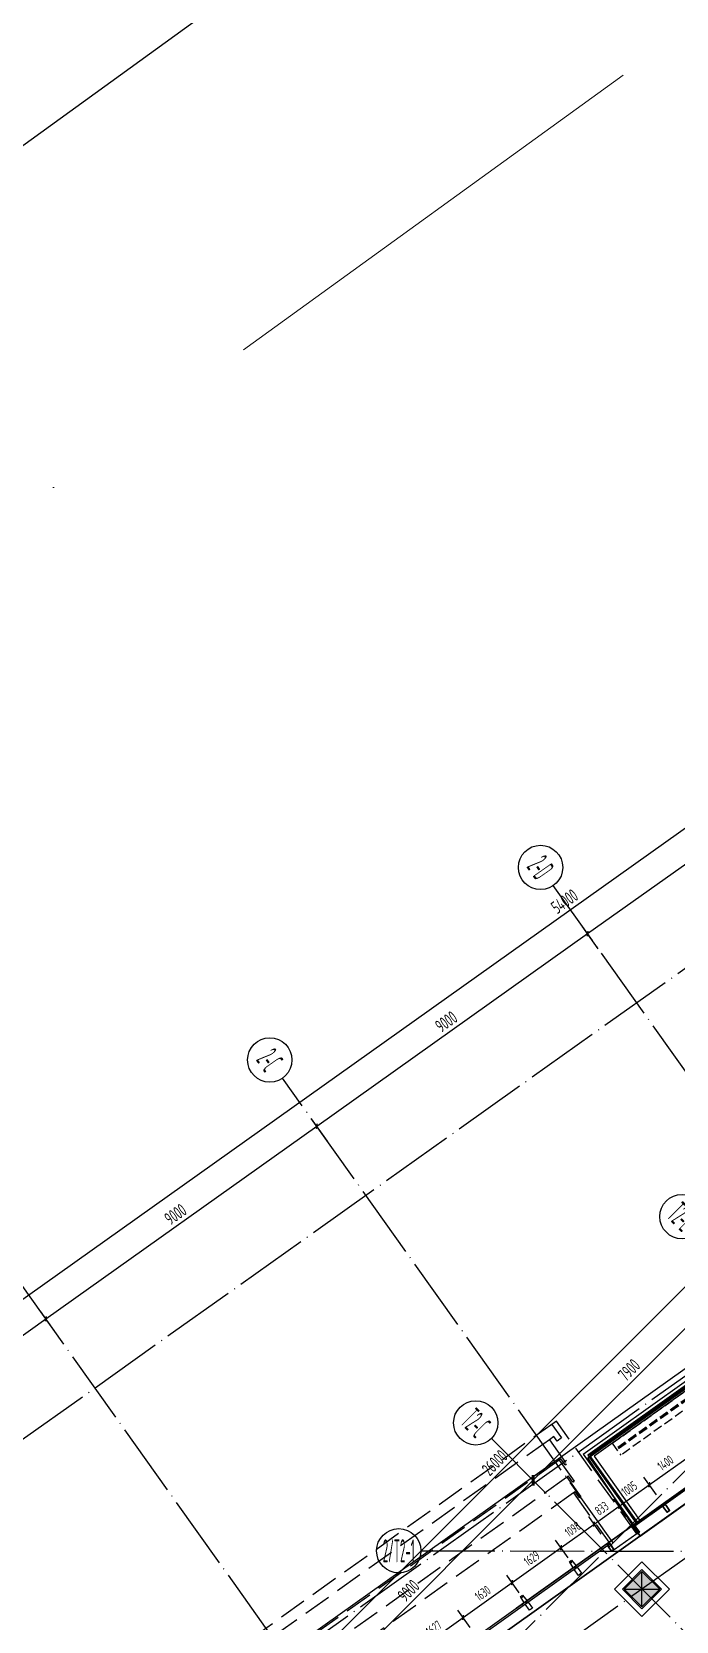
# Model space of a CAD drawing. Extents: x -936 to 12807311, y 101 to 1511157.
# Drawn here: x 12197589 to 12215038, y 1218680 to 1261730 of the extents above; entities that cross this region are included whole.
import ezdxf
from ezdxf.enums import TextEntityAlignment as Align

# ---------------------------------------------------------------- set-up
doc = ezdxf.new("R2010")
doc.units = 0
doc.header["$LTSCALE"] = 1000
doc.header["$MEASUREMENT"] = 0
for name, pattern in [('PX-GLAZ-F2$0$PX-GLAZ-F2$0$DASH', [0.35, 0.25, -0.1]), ('PX-GRID-T2$0$DOTE', [2.42, 2, -0.2, 0.02, -0.2]), ('PX-PLAN-F2-T2$0$DASH', [0.35, 0.25, -0.1]), ('TX-CORE-T2-F2$0$DASHDOT', [25.4, 12.7, -6.35, 0, -6.35]), ('TX-GRID-T2$0$DOTE', [2.42, 2, -0.2, 0.02, -0.2])]:
    doc.linetypes.add(name, pattern=pattern)
for name, color, linetype, lineweight in [('PX-GLAZ-F2$0$PX-GLAZ-F1$0$_EDO-ALUMINIUM-SECTION', 90, 'Continuous', 30), ('PX-GLAZ-F2$0$PX-GLAZ-F1$0$_EDO-GLASS-SECTION', 130, 'Continuous', 30), ('PX-GLAZ-F2$0$PX-GLAZ-F2$0$_EDO-ALUMINIUM-SECTION', 90, 'Continuous', 30), ('PX-GLAZ-F2$0$PX-GLAZ-F2$0$_EDO-GLASS-SECTION', 130, 'Continuous', 30), ('PX-GLAZ-F2$0$PX-GLAZ-F2$0$PX-GLAZ-F2$0$板边线', 36, 'Continuous', 30), ('TX-CORE-T2-F2$0$R_道路中心线', 251, 'TX-CORE-T2-F2$0$DASHDOT', 0)]:
    doc.layers.add(name, color=color, linetype=linetype, lineweight=lineweight)
for name, color, linetype in [('PX-GLAZ-F2$0$PX-GLAZ-F2$0$NSSH-0322', 2, 'Continuous'), ('PX-GLAZ-F2$0$PX-GLAZ-F2$0$PX-GLAZ-F2$0$G-LINE2', 2, 'Continuous'), ('PX-GLAZ-F2$0$PX-GLAZ-F2$0$PX-GLAZ-F2$0$幕墙线', 104, 'Continuous'), ('PX-GLAZ-F2$0$PX-GLAZ-F2$0$PX-GLAZ-F2$0$平台轮廓', 3, 'Continuous'), ('PX-GLAZ-F2$0$PX-GLAZ-F2$0$PX-GLAZ-F2$0$挑檐', 53, 'Continuous'), ('PX-GRID-T2$0$A-BOUNDARY', 1, 'Continuous'), ('PX-GRID-T2$0$A-SYMB', 4, 'Continuous'), ('PX-GRID-T2$0$DOTE', 1, 'Continuous'), ('PX-GRID-T2$0$PUB_DIM', 3, 'Continuous'), ('PX-PLAN-F2-T2$0$A-FLOR', 2, 'Continuous'), ('PX-PLAN-F2-T2$0$E_STAIR', 2, 'Continuous'), ('PX-PLAN-F2-T2$0$PUB_DIM', 3, 'Continuous'), ('PX-PLAN-F2-T2$0$防火墙填充', 1, 'Continuous'), ('TX-CORE-T2-F2$0$T2-COLS-F2$0$0S-COLS-HATCH', 8, 'Continuous'), ('TX-CORE-T2-F2$0$T2-COLS-F2$0$0S-COLS-LINE', 90, 'Continuous'), ('TX-GRID-T2$0$A-SYMB', 4, 'Continuous'), ('TX-GRID-T2$0$DOTE', 1, 'Continuous'), ('TX-GRID-T2$0$PUB_DIM', 3, 'Continuous')]:
    doc.layers.add(name, color=color, linetype=linetype)
doc.styles.add('PX-GRID-T2$0$X-01-GRID-01$0$1600-CD-B1-09-Grid$0$XD2008', font='xd-hzs.shx', dxfattribs={"width": 0.7, "bigfont": 'xd-hztxt.shx'})
doc.styles.add('PX-GRID-T2$0$XD2008_T3', font='xd-hzs.shx', dxfattribs={"width": 0.7, "bigfont": 'xd-hztxt.shx'})
doc.styles.add('PX-PLAN-F2-T2$0$XD2008_T3', font='xd-hzs.shx', dxfattribs={"width": 0.7, "bigfont": 'xd-hztxt.shx'})
doc.styles.add('TX-GRID-T2$0$X-01-GRID-01$0$1600-CD-B1-09-Grid$0$XD2008', font='xd-hzs.shx', dxfattribs={"width": 0.7, "bigfont": 'xd-hztxt.shx'})
doc.styles.add('TX-GRID-T2$0$XD2008_T3', font='xd-hzs.shx', dxfattribs={"width": 0.7, "bigfont": 'xd-hztxt.shx'})
doc.dimstyles.new('PX-GRID-T2$0$_TCH_ARCH&&100', dxfattribs={"dimtxt": 350, "dimasz": 100, "dimexe": 250, "dimexo": 300, "dimgap": 100, "dimtad": 1, "dimdec": 0, "dimzin": 0, "dimdsep": 46, "dimtxsty": 'PX-GRID-T2$0$XD2008_T3', "dimblk": 'PX-GRID-T2$0$_ArchTick', "dimcen": 0.09, "dimclrd": 1, "dimclre": 1, "dimclrt": 4, "dimazin": 2, "dimtfac": 1, "dimtdec": 0, "dimtix": 1, "dimtmove": 2, "dimatfit": 3, "dimfxl": 0, "dimtolj": 1, "dimtzin": 0, "dimarcsym": 0})
doc.dimstyles.new('PX-PLAN-F2-T2$0$_TCH_ARCH&&100', dxfattribs={"dimtxt": 250, "dimasz": 100, "dimexe": 250, "dimexo": 300, "dimgap": 100, "dimtad": 1, "dimdec": 0, "dimzin": 0, "dimdsep": 46, "dimtxsty": 'PX-PLAN-F2-T2$0$XD2008_T3', "dimblk": 'PX-PLAN-F2-T2$0$_ArchTick', "dimcen": 0.09, "dimclrd": 1, "dimclrt": 4, "dimazin": 2, "dimtfac": 1, "dimtdec": 0, "dimtix": 1, "dimtmove": 2, "dimatfit": 3, "dimfxl": 0, "dimtolj": 1, "dimtzin": 0, "dimarcsym": 0})
doc.dimstyles.new('TX-GRID-T2$0$_TCH_ARCH&&100', dxfattribs={"dimtxt": 350, "dimasz": 200, "dimexe": 250, "dimexo": 300, "dimgap": 100, "dimtad": 1, "dimdec": 0, "dimzin": 0, "dimdsep": 46, "dimtxsty": 'TX-GRID-T2$0$XD2008_T3', "dimblk": 'TX-GRID-T2$0$_ArchTick', "dimcen": 0.09, "dimclrd": 1, "dimclre": 1, "dimclrt": 4, "dimazin": 2, "dimtfac": 1, "dimtdec": 0, "dimtix": 1, "dimtmove": 2, "dimatfit": 3, "dimfxl": 0, "dimtolj": 1, "dimtzin": 0, "dimarcsym": 0})

# ---------------------------------------------------------------- blocks, each defined once
blk = doc.blocks.new('PX-PLAN-F2-T2$0$A$C5CD76682')
at = {"layer": 'PX-PLAN-F2-T2$0$A-FLOR', "linetype": 'PX-PLAN-F2-T2$0$DASH'}
blk.add_line((-68933, -78064), (-68650, -78347), dxfattribs=at)
for points in [[(-68933, -78064), (-55368, -64469, -0.198693), (-49721, -62120), (-46348, -62113), (-46348, -59066), (-45279, -59066), (-34910, -69436, 0.100626), (-34478, -72050), (-33757, -73939, 0.034544), (-30908, -79200, 0.038126), (-27620, -83592), (-26196, -85052, 0.075728), (-21840, -88510, 0.172625), (-3750, -87884), (-3745, -110725, 0.026211), (-4336, -110693), (-9101, -110693, 0.375392), (-14700, -115587)], [(-14879, -115563, -0.375392), (-9101, -110513), (-4336, -110513, -0.017634), (-3925, -110528), (-3930, -88147, -0.170305), (-21913, -88676, -0.075958), (-26327, -85176), (-27752, -83714, -0.03816), (-31059, -79297, -0.034576), (-33923, -74009), (-34646, -72114, -0.09771), (-35092, -69508), (-45354, -59246), (-46168, -59246), (-46168, -62293), (-49720, -62300, 0.198693), (-55241, -64596), (-68806, -78192)], [(-14899, -115560, -0.375392), (-9101, -110493), (-4336, -110493, -0.016715), (-3945, -110507), (-3950, -88176, -0.17005), (-21921, -88694, -0.075983), (-26341, -85190), (-27766, -83728, -0.038163), (-31076, -79307, -0.03458), (-33942, -74016), (-34664, -72122, -0.097394), (-35112, -69516), (-45362, -59266), (-46148, -59266), (-46148, -62313), (-49720, -62320, 0.198693), (-55226, -64610), (-68792, -78206)], [(-14918, -115557, -0.375392), (-9101, -110473), (-4336, -110473, -0.015803), (-3965, -110485), (-3970, -88205, -0.169795), (-21929, -88712, -0.076008), (-26356, -85204), (-27781, -83742, -0.038167), (-31093, -79318, -0.034583), (-33960, -74024), (-34683, -72129, -0.097079), (-35132, -69524), (-45370, -59286), (-46128, -59286), (-46128, -62333), (-49720, -62340, 0.198693), (-55212, -64624), (-68778, -78220)], [(-15097, -115533, -0.375392), (-9101, -110293), (-4335, -110293, -0.007873), (-4145, -110296), (-4150, -88465, -0.167525), (-22002, -88878, -0.076233), (-26486, -85328), (-27913, -83864, -0.0382), (-31245, -79415, -0.034616), (-34126, -74094), (-34851, -72193, -0.09431), (-35314, -69598), (-45445, -59466), (-45948, -59466), (-45948, -62512), (-49720, -62520, 0.198693), (-55085, -64752), (-68650, -78347)]]:
    blk.add_lwpolyline(points, format="xyb", dxfattribs=at)
blk = doc.blocks.new('PX-PLAN-F2-T2$0$fhtc')
at = {"layer": 'PX-PLAN-F2-T2$0$防火墙填充'}
h = blk.add_hatch(dxfattribs=at)
h.set_pattern_fill('ANSI31', color=256, scale=100, angle=44.9999)
h.set_pattern_definition([(45, (-8005.86, 6e-09), (-112.2532, 112.2532), [])])
h.paths.add_polyline_path([(16661, 150), (16661, -20925), (16461, -20925), (16461, -50), (-3364, -50), (-3364, 2125), (-12109, 2125), (-12076, 2325), (-3164, 2325), (-3164, 150)])
h.paths.add_polyline_path([(16461, -21675), (16661, -21675), (16661, -22460), (16461, -22460)])
blk.add_lwpolyline([(16661, 150), (16661, -20925), (16461, -20925), (16461, -50), (-3364, -50), (-3364, 2125), (-12109, 2125), (-12076, 2325), (-3164, 2325), (-3164, 150)], close=True, dxfattribs=at)
at = {"layer": 'PX-PLAN-F2-T2$0$防火墙填充', "elevation": 0}
blk.add_lwpolyline([(16461, -21675), (16661, -21675), (16661, -22460), (16461, -22460)], close=True, dxfattribs=at)
blk = doc.blocks.new('PX-PLAN-F2-T2$0$_ArchTick')
at = {"color": 0, "linetype": 'ByBlock', "const_width": 0.4}
blk.add_lwpolyline([(-0.5, -0.5), (0.5, 0.5)], dxfattribs=at)
blk = doc.blocks.new('*D1096')
at = {"layer": 'Defpoints', "color": 0, "transparency": 16777216}
for p in [(12209267, 1218780), (12209636, 1218262), (12208312, 1217317)]:
    blk.add_point(p, dxfattribs=at)
at = {"layer": 'PX-PLAN-F2-T2$0$PUB_DIM', "color": 1, "lineweight": -2, "transparency": 16777216}
blk.add_line((12207942, 1217835), (12209267, 1218780), dxfattribs=at)
at = {"layer": 'PX-PLAN-F2-T2$0$PUB_DIM', "color": 0, "lineweight": -2, "transparency": 16777216}
for p, q in [((12209462, 1218506), (12209121, 1218983)), ((12208138, 1217561), (12207797, 1218039))]:
    blk.add_line(p, q, dxfattribs=at)
at = {"layer": 'PX-PLAN-F2-T2$0$PUB_DIM', "color": 1, "lineweight": -2, "transparency": 16777216, "xscale": 100, "yscale": 100, "zscale": 100}
for p, rotation in [((12209267, 1218780), 35.50687792429316), ((12207942, 1217835), 215.5068779242932)]:
    blk.add_blockref('PX-PLAN-F2-T2$0$_ArchTick', p, dxfattribs=dict(at, rotation=rotation))
at = {"layer": 'PX-PLAN-F2-T2$0$PUB_DIM', "color": 4, "transparency": 16777216, "insert": (12208474, 1218491), "char_height": 250, "attachment_point": 5, "rotation": 35.5069, "style": 'PX-PLAN-F2-T2$0$XD2008_T3'}
blk.add_mtext('\\A1;1627', dxfattribs=at)
blk = doc.blocks.new('*D1097')
at = {"layer": 'Defpoints', "color": 0, "transparency": 16777216}
for p in [(12210594, 1219727), (12210963, 1219209), (12209636, 1218262)]:
    blk.add_point(p, dxfattribs=at)
at = {"layer": 'PX-PLAN-F2-T2$0$PUB_DIM', "color": 1, "lineweight": -2, "transparency": 16777216}
blk.add_line((12209267, 1218780), (12210594, 1219727), dxfattribs=at)
at = {"layer": 'PX-PLAN-F2-T2$0$PUB_DIM', "color": 0, "lineweight": -2, "transparency": 16777216}
for p, q in [((12210789, 1219453), (12210448, 1219930)), ((12209462, 1218506), (12209121, 1218983))]:
    blk.add_line(p, q, dxfattribs=at)
at = {"layer": 'PX-PLAN-F2-T2$0$PUB_DIM', "color": 1, "lineweight": -2, "transparency": 16777216, "xscale": 100, "yscale": 100, "zscale": 100}
for p, rotation in [((12210594, 1219727), 35.50687792429659), ((12209267, 1218780), 215.5068779242966)]:
    blk.add_blockref('PX-PLAN-F2-T2$0$_ArchTick', p, dxfattribs=dict(at, rotation=rotation))
at = {"layer": 'PX-PLAN-F2-T2$0$PUB_DIM', "color": 4, "transparency": 16777216, "insert": (12209799, 1219437), "char_height": 250, "attachment_point": 5, "rotation": 35.5069, "style": 'PX-PLAN-F2-T2$0$XD2008_T3'}
blk.add_mtext('\\A1;1630', dxfattribs=at)
blk = doc.blocks.new('*D1098')
at = {"layer": 'Defpoints', "color": 0, "transparency": 16777216}
for p in [(12211919, 1220673), (12212289, 1220155), (12210963, 1219209)]:
    blk.add_point(p, dxfattribs=at)
at = {"layer": 'PX-PLAN-F2-T2$0$PUB_DIM', "color": 1, "lineweight": -2, "transparency": 16777216}
blk.add_line((12210594, 1219727), (12211919, 1220673), dxfattribs=at)
at = {"layer": 'PX-PLAN-F2-T2$0$PUB_DIM', "color": 0, "lineweight": -2, "transparency": 16777216}
for p, q in [((12212115, 1220399), (12211774, 1220876)), ((12210789, 1219453), (12210448, 1219930))]:
    blk.add_line(p, q, dxfattribs=at)
at = {"layer": 'PX-PLAN-F2-T2$0$PUB_DIM', "color": 1, "lineweight": -2, "transparency": 16777216, "xscale": 100, "yscale": 100, "zscale": 100}
for p, rotation in [((12211919, 1220673), 35.50687792429257), ((12210594, 1219727), 215.5068779242926)]:
    blk.add_blockref('PX-PLAN-F2-T2$0$_ArchTick', p, dxfattribs=dict(at, rotation=rotation))
at = {"layer": 'PX-PLAN-F2-T2$0$PUB_DIM', "color": 4, "transparency": 16777216, "insert": (12211126, 1220383), "char_height": 250, "attachment_point": 5, "rotation": 35.5069, "style": 'PX-PLAN-F2-T2$0$XD2008_T3'}
blk.add_mtext('\\A1;1629', dxfattribs=at)
blk = doc.blocks.new('*D1099')
at = {"layer": 'Defpoints', "color": 0, "transparency": 16777216}
for p in [(12212813, 1221310), (12213183, 1220792), (12212289, 1220155)]:
    blk.add_point(p, dxfattribs=at)
at = {"layer": 'PX-PLAN-F2-T2$0$PUB_DIM', "color": 0, "lineweight": -2, "transparency": 16777216}
for p, q in [((12213009, 1221037), (12212668, 1221514)), ((12212115, 1220399), (12211774, 1220876))]:
    blk.add_line(p, q, dxfattribs=at)
at = {"layer": 'PX-PLAN-F2-T2$0$PUB_DIM', "color": 1, "lineweight": -2, "transparency": 16777216}
blk.add_line((12211919, 1220673), (12212813, 1221310), dxfattribs=at)
at = {"layer": 'PX-PLAN-F2-T2$0$PUB_DIM', "color": 1, "lineweight": -2, "transparency": 16777216, "xscale": 100, "yscale": 100, "zscale": 100}
for p, rotation in [((12212813, 1221310), 35.50687792429119), ((12211919, 1220673), 215.5068779242912)]:
    blk.add_blockref('PX-PLAN-F2-T2$0$_ArchTick', p, dxfattribs=dict(at, rotation=rotation))
at = {"layer": 'PX-PLAN-F2-T2$0$PUB_DIM', "color": 4, "transparency": 16777216, "insert": (12212236, 1221175), "char_height": 250, "attachment_point": 5, "rotation": 35.5069, "style": 'PX-PLAN-F2-T2$0$XD2008_T3'}
blk.add_mtext('\\A1;1098', dxfattribs=at)
blk = doc.blocks.new('*D1100')
at = {"layer": 'Defpoints', "color": 0, "transparency": 16777216}
for p in [(12213491, 1221794), (12213861, 1221276), (12213183, 1220792)]:
    blk.add_point(p, dxfattribs=at)
at = {"layer": 'PX-PLAN-F2-T2$0$PUB_DIM', "color": 1, "lineweight": -2, "transparency": 16777216}
blk.add_line((12212813, 1221310), (12213491, 1221794), dxfattribs=at)
at = {"layer": 'PX-PLAN-F2-T2$0$PUB_DIM', "color": 0, "lineweight": -2, "transparency": 16777216}
for p, q in [((12213687, 1221520), (12213346, 1221998)), ((12213009, 1221037), (12212668, 1221514))]:
    blk.add_line(p, q, dxfattribs=at)
at = {"layer": 'PX-PLAN-F2-T2$0$PUB_DIM', "color": 1, "lineweight": -2, "transparency": 16777216, "xscale": 100, "yscale": 100, "zscale": 100}
for p, rotation in [((12213491, 1221794), 35.50687792428958), ((12212813, 1221310), 215.5068779242896)]:
    blk.add_blockref('PX-PLAN-F2-T2$0$_ArchTick', p, dxfattribs=dict(at, rotation=rotation))
at = {"layer": 'PX-PLAN-F2-T2$0$PUB_DIM', "color": 4, "transparency": 16777216, "insert": (12213022, 1221736), "char_height": 250, "attachment_point": 5, "rotation": 35.5069, "style": 'PX-PLAN-F2-T2$0$XD2008_T3'}
blk.add_mtext('\\A1;833', dxfattribs=at)
blk = doc.blocks.new('*D1101')
at = {"layer": 'Defpoints', "color": 0, "transparency": 16777216}
for p in [(12214309, 1222378), (12214679, 1221860), (12213861, 1221276)]:
    blk.add_point(p, dxfattribs=at)
at = {"layer": 'PX-PLAN-F2-T2$0$PUB_DIM', "color": 1, "lineweight": -2, "transparency": 16777216}
blk.add_line((12213491, 1221794), (12214309, 1222378), dxfattribs=at)
at = {"layer": 'PX-PLAN-F2-T2$0$PUB_DIM', "color": 0, "lineweight": -2, "transparency": 16777216}
for p, q in [((12214505, 1222104), (12214164, 1222581)), ((12213687, 1221520), (12213346, 1221998))]:
    blk.add_line(p, q, dxfattribs=at)
at = {"layer": 'PX-PLAN-F2-T2$0$PUB_DIM', "color": 1, "lineweight": -2, "transparency": 16777216, "xscale": 100, "yscale": 100, "zscale": 100}
for p, rotation in [((12214309, 1222378), 35.5068779242822), ((12213491, 1221794), 215.5068779242822)]:
    blk.add_blockref('PX-PLAN-F2-T2$0$_ArchTick', p, dxfattribs=dict(at, rotation=rotation))
at = {"layer": 'PX-PLAN-F2-T2$0$PUB_DIM', "color": 4, "transparency": 16777216, "insert": (12213770, 1222269), "char_height": 250, "attachment_point": 5, "rotation": 35.5069, "style": 'PX-PLAN-F2-T2$0$XD2008_T3'}
blk.add_mtext('\\A1;1005', dxfattribs=at)
blk = doc.blocks.new('*D1102')
at = {"layer": 'Defpoints', "color": 0, "transparency": 16777216}
for p in [(12215449, 1223191), (12215818, 1222673), (12214679, 1221860)]:
    blk.add_point(p, dxfattribs=at)
at = {"layer": 'PX-PLAN-F2-T2$0$PUB_DIM', "color": 1, "lineweight": -2, "transparency": 16777216}
blk.add_line((12214309, 1222378), (12215449, 1223191), dxfattribs=at)
at = {"layer": 'PX-PLAN-F2-T2$0$PUB_DIM', "color": 0, "lineweight": -2, "transparency": 16777216}
for p, q in [((12215644, 1222917), (12215304, 1223394)), ((12214505, 1222104), (12214164, 1222581))]:
    blk.add_line(p, q, dxfattribs=at)
at = {"layer": 'PX-PLAN-F2-T2$0$PUB_DIM', "color": 1, "lineweight": -2, "transparency": 16777216, "xscale": 100, "yscale": 100, "zscale": 100}
for p, rotation in [((12215449, 1223191), 35.50687792428573), ((12214309, 1222378), 215.5068779242858)]:
    blk.add_blockref('PX-PLAN-F2-T2$0$_ArchTick', p, dxfattribs=dict(at, rotation=rotation))
at = {"layer": 'PX-PLAN-F2-T2$0$PUB_DIM', "color": 4, "transparency": 16777216, "insert": (12214748, 1222967), "char_height": 250, "attachment_point": 5, "rotation": 35.5069, "style": 'PX-PLAN-F2-T2$0$XD2008_T3'}
blk.add_mtext('\\A1;1400', dxfattribs=at)
blk = doc.blocks.new('TX-CORE-T2-F2$0$T2-COLS-F2$0$COL-1150')
at = {"layer": 'TX-CORE-T2-F2$0$T2-COLS-F2$0$0S-COLS-HATCH'}
h = blk.add_hatch(color=256, dxfattribs=at)
h.dxf.hatch_style = 1
h.paths.add_polyline_path([(-340, 340), (340, 340), (340, -340), (-340, -340)])
at = {"layer": 'Defpoints'}
for p, q in [((-340, -340), (340, 340)), ((340, -340), (-340, 340))]:
    blk.add_line(p, q, dxfattribs=at)
blk.add_lwpolyline([(-525, 525), (525, 525), (525, -525), (-525, -525)], close=True, dxfattribs=at)
at = {"layer": 'TX-CORE-T2-F2$0$T2-COLS-F2$0$0S-COLS-LINE'}
for points in [[(-375, 375), (375, 375), (375, -375), (-375, -375)], [(-340, 340), (340, 340), (340, -340), (-340, -340)]]:
    blk.add_lwpolyline(points, close=True, dxfattribs=at)
blk = doc.blocks.new('TX-CORE-T2-F2$0$T2-COLS-F2')
at = {"layer": 'TX-CORE-T2-F2$0$T2-COLS-F2$0$0S-COLS-LINE', "rotation": 315.0000766680318}
blk.add_blockref('TX-CORE-T2-F2$0$T2-COLS-F2$0$COL-1150', (12214112, 1219550), dxfattribs=at)
blk = doc.blocks.new('TX-CORE-T2-F2')
at = {"layer": 'TX-CORE-T2-F2$0$R_道路中心线', "extrusion": (3.69721e-07, -2.31713e-07, 1)}
blk.add_line((12162172, 1223319, 4), (12313058, 1332568, 4), dxfattribs=at)
blk.add_blockref('TX-CORE-T2-F2$0$T2-COLS-F2', (0, 0))
blk = doc.blocks.new('PX-GLAZ-F2$0$PX-GLAZ-F2$0$fin')
at = {"layer": 'PX-GLAZ-F2$0$PX-GLAZ-F2$0$NSSH-0322'}
for points in [[(12300750, 1167638), (12300750, 1167838), (12300850, 1167838), (12300850, 1167638), (12300750, 1167638)], [(12300800, 1167588), (12300750, 1167588)], [(12300850, 1167588), (12300830, 1167388), (12300815, 1167388), (12300815, 1167438), (12300785, 1167438), (12300785, 1167388), (12300770, 1167388), (12300750, 1167588)], [(12300792, 1167638), (12300792, 1167588)], [(12300800, 1167588), (12300850, 1167588)], [(12300808, 1167638), (12300808, 1167588)]]:
    blk.add_lwpolyline(points, dxfattribs=at)
blk = doc.blocks.new('PX-GLAZ-F2$0$PX-GLAZ-F2$0$标准块')
at = {"layer": 'PX-GLAZ-F2$0$PX-GLAZ-F2$0$_EDO-ALUMINIUM-SECTION'}
blk.add_line((0, 0), (0, -46, 0), dxfattribs=at)
at = {"layer": 'PX-GLAZ-F2$0$PX-GLAZ-F2$0$_EDO-ALUMINIUM-SECTION', "extrusion": (1.58294e-17, 0.001776, 0.999998)}
for points in [[(40, -49), (40, -85), (40, -233), (-40, -233), (-40, -85), (-40, -46), (40, -46)], [(37, -49), (37, -85), (37, -85), (37, -230), (-37, -230), (-37, -85), (-37, -85), (-37, -49), (37, -49)]]:
    blk.add_lwpolyline(points, close=True, dxfattribs=at)
blk = doc.blocks.new('PX-GLAZ-F2$0$PX-GLAZ-F1$0$标准块')
at = {"layer": 'PX-GLAZ-F2$0$PX-GLAZ-F1$0$_EDO-ALUMINIUM-SECTION'}
blk.add_line((0, 0), (0, -50), dxfattribs=at)
at = {"layer": 'PX-GLAZ-F2$0$PX-GLAZ-F1$0$_EDO-ALUMINIUM-SECTION', "extrusion": (1.58294e-17, 0.001776, 0.999998)}
blk.add_lwpolyline([(40, -49), (40, -85), (40, -249), (-40, -249), (-40, -85), (-40, -50), (40, -50)], close=True, dxfattribs=at)
blk = doc.blocks.new('PX-GLAZ-F2')
at = {"layer": 'PX-GLAZ-F2$0$PX-GLAZ-F1$0$_EDO-GLASS-SECTION', "extrusion": (9.21615e-05, -9.21612e-05, 1), "elevation": 1013.1}
blk.add_lwpolyline([(12216589.7, 1223169.1), (12213852.7, 1221217.7)], dxfattribs=at)
at = {"layer": 'PX-GLAZ-F2$0$PX-GLAZ-F2$0$_EDO-GLASS-SECTION', "elevation": 41.4}
blk.add_lwpolyline([(12217763.6, 1224054.5), (12210715.7, 1219029.7)], dxfattribs=at)
at = {"layer": 'PX-GLAZ-F2$0$PX-GLAZ-F2$0$NSSH-0322', "linetype": 'PX-GLAZ-F2$0$PX-GLAZ-F2$0$DASH', "ltscale": 3}
for points in [[(12211797.2, 1224099.7), (12203053.7, 1217866, 0.4637226), (12202294.2, 1208737.8), (12223222.2, 1187809.9)], [(12211603.7, 1223593.3), (12203227.9, 1217621.7, 0.4637226), (12202506.3, 1208950), (12223323, 1188122.9)], [(12211870.6, 1223046.7), (12203576.2, 1217133.1, 0.4637226), (12202930.6, 1209374.2), (12223641.4, 1188653.4)], [(12212069.8, 1222574.7), (12203866.5, 1216726, 0.4637226), (12203284.2, 1209727.8), (12223995, 1189006.9)], [(12212259.2, 1222157), (12204127.7, 1216359.6, 0.4637226), (12203602.4, 1210046), (12224313.2, 1189325.1)]]:
    blk.add_lwpolyline(points, format="xyb", dxfattribs=at)
for points in [[(12213972.9, 1221045.4), (12211795.9, 1224098.8), (12211673.8, 1224011.7), (12211935, 1223645.3), (12211812.9, 1223558.2), (12211725.8, 1223680.3), (12211603.7, 1223593.3), (12212068.1, 1222941.9)], [(12211603.7, 1223593.3), (12212068.1, 1222941.9)], [(12212027.4, 1222912.8), (12211911.3, 1223075.7), (12211870.6, 1223046.7), (12212276.9, 1222476.7)], [(12212236.2, 1222447.7), (12212120.1, 1222610.5), (12212079.4, 1222581.5), (12212456.7, 1222052.2)], [(12212416, 1222023.2), (12212299.9, 1222186.1), (12212259.2, 1222157), (12213362.2, 1220610)]]:
    blk.add_lwpolyline(points, dxfattribs=at)
at = {"layer": 'PX-GLAZ-F2$0$PX-GLAZ-F2$0$NSSH-0322', "const_width": 50}
for points in [[(12212027.4, 1222912.8), (12212068.1, 1222941.9)], [(12212236.2, 1222447.7), (12212276.9, 1222476.7)], [(12212416, 1222023.2), (12212456.7, 1222052.2)]]:
    blk.add_lwpolyline(points, dxfattribs=at)
at = {"layer": 'PX-GLAZ-F2$0$PX-GLAZ-F2$0$NSSH-0322'}
blk.add_lwpolyline([(12213972.9, 1221045.4), (12213362.2, 1220610)], dxfattribs=at)
blk.add_lwpolyline([(12213972.9, 1221045.4), (12213362.2, 1220610)], dxfattribs=at)
at = {"layer": 'PX-GLAZ-F2$0$PX-GLAZ-F2$0$NSSH-0322', "color": 4}
for points in [[(12213217.1, 1220813.5), (12206913.4, 1216319.3, 0.4637226), (12206356.5, 1209625.3), (12206534.6, 1209447.2)], [(12213246.1, 1220772.8), (12206942.5, 1216278.6, 0.4637226), (12206391.8, 1209660.7), (12206570, 1209482.5)]]:
    blk.add_lwpolyline(points, format="xyb", dxfattribs=at)
at = {"layer": 'PX-GLAZ-F2$0$PX-GLAZ-F2$0$NSSH-0322'}
for p in [(12212163.8, 1220062.6), (12210866.2, 1219137.5)]:
    blk.add_point(p, dxfattribs=at)
at = {"layer": 'PX-GLAZ-F2$0$PX-GLAZ-F2$0$PX-GLAZ-F2$0$G-LINE2'}
blk.add_lwpolyline([(12238592.7, 1238499.6), (12238109.9, 1235637.9), (12234895.8, 1236173.8, 0.1986928), (12228936.1, 1234796.6), (12212642.6, 1223180), (12213954.8, 1221339.5)], format="xyb", dxfattribs=at)
at = {"layer": 'PX-GLAZ-F2$0$PX-GLAZ-F2$0$PX-GLAZ-F2$0$幕墙线'}
blk.add_lwpolyline([(12248053.8, 1210502.6), (12245734.1, 1223062.2, 0.0943638), (12244535.7, 1225694.7), (12240943.4, 1230745.2, 0.4145387), (12229780.1, 1232622.2), (12213217.1, 1220813.5), (12206913.4, 1216319.3, 0.4637226)], format="xyb", dxfattribs=at)
at = {"layer": 'PX-GLAZ-F2$0$PX-GLAZ-F2$0$PX-GLAZ-F2$0$平台轮廓', "ltscale": 100}
blk.add_lwpolyline([(12223916.1, 1187529.8), (12203144.4, 1208301.5, -0.4640598), (12203909.3, 1217433.5), (12229027.6, 1235299.7, -0.1984044), (12234980, 1236671.7), (12237695.8, 1236218.9), (12238094.7, 1238583.6)], format="xyb", dxfattribs=at)
at = {"layer": 'PX-GLAZ-F2$0$PX-GLAZ-F2$0$PX-GLAZ-F2$0$挑檐'}
for points in [[(12212516, 1223201.2), (12228930.5, 1234904, -0.1986928), (12234890.1, 1236281.1), (12238023.8, 1235758.7), (12238489.2, 1238517.1)], [(12238632.1, 1238492.9), (12238142.7, 1235591.9), (12234897.6, 1236132.9, 0.1986928), (12228938, 1234755.7), (12212690.5, 1223172), (12213982.8, 1221359.4)], [(12238735.7, 1238475.5), (12238228.8, 1235471.1), (12234901.9, 1236025.7, 0.1986928), (12228942.2, 1234648.6), (12212815.6, 1223151), (12214055.8, 1221411.5)]]:
    blk.add_lwpolyline(points, format="xyb", dxfattribs=at)
blk.add_lwpolyline([(12212516, 1223201.2), (12213880.9, 1221286.8)], dxfattribs=at)
at = {"layer": 'PX-GLAZ-F2$0$PX-GLAZ-F2$0$PX-GLAZ-F2$0$板边线', "color": 30}
for points in [[(12247664.3, 1210656.7), (12245455.7, 1222643.2, 0.1094446), (12244250.5, 1225491.9), (12240656.7, 1230544.5, 0.4144401), (12229983.3, 1232337.3), (12214063.8, 1220987.3), (12212646.9, 1223096.1), (12229288.4, 1234933, -0.1984044), (12234906, 1236227.8), (12238064.8, 1235701.2), (12238788.2, 1239988.7), (12241866.5, 1239469.4, 0.2770883), (12244214.5, 1240389.5), (12249520.9, 1247273.4, 0.2024704), (12250401.5, 1250621.6), (12249522.3, 1256755.2, -0.0705764), (12249514.3, 1262246.9)], [(12259901, 1183919.5), (12261231.5, 1191806, 0.2872721), (12259405.2, 1196219.8), (12252901.9, 1200852.5), (12251188.4, 1202065.5, -0.045377), (12248698.6, 1204191.4, -0.0429609), (12247327.8, 1205860.8, -0.0525608), (12245550.4, 1209140.6), (12247664.3, 1210656.7), (12245455.7, 1222643.2, 0.1094446), (12244250.5, 1225491.9), (12240656.7, 1230544.5, 0.4144401), (12229983.3, 1232337.3), (12208835.9, 1217260.1), (12215250.8, 1210845.2), (12213483.1, 1209077.4), (12218998.5, 1203562), (12220554.2, 1205117.7), (12230648.1, 1195023.7), (12228467.1, 1192842.7)]]:
    blk.add_lwpolyline(points, format="xyb", dxfattribs=at)
at = {"layer": 'PX-GLAZ-F2$0$PX-GLAZ-F1$0$_EDO-ALUMINIUM-SECTION', "extrusion": (9.21992e-05, -9.22141e-05, 1)}
for p, rotation in [((12214680.7, 1221857.2, 1013.3), 35.48722896447493), ((12213862.8, 1221272.4, 1013.1), 35.48722896447494)]:
    blk.add_blockref('PX-GLAZ-F2$0$PX-GLAZ-F1$0$标准块', p, dxfattribs=dict(at, rotation=rotation))
at = {"layer": 'PX-GLAZ-F2$0$PX-GLAZ-F2$0$_EDO-ALUMINIUM-SECTION', "extrusion": (3.7708e-08, -5.29075e-08, 1), "rotation": 35.48721414966526}
blk.add_blockref('PX-GLAZ-F2$0$PX-GLAZ-F2$0$标准块', (12213185.6, 1220788.7, 0), dxfattribs=at)
blk.add_blockref('PX-GLAZ-F2$0$PX-GLAZ-F2$0$标准块', (12213185.6, 1220788.7, 0), dxfattribs=at)
at = {"layer": 'PX-GLAZ-F2$0$PX-GLAZ-F2$0$NSSH-0322', "rotation": 215.4814324023368}
for p in [(21551163.5, 9310789), (21549836.8, 9309844.1)]:
    blk.add_blockref('PX-GLAZ-F2$0$PX-GLAZ-F2$0$fin', p, dxfattribs=at)
blk = doc.blocks.new('PX-GRID-T2$0$X-01-GRID-01$0$1600-CD-B1-09-Grid$0$ECADI-TAG-GRID')
at = {"color": 13}
blk.add_circle((0, 0), 6, dxfattribs=at)
at = {"style": 'PX-GRID-T2$0$X-01-GRID-01$0$1600-CD-B1-09-Grid$0$XD2008', "width": 0.4}
blk.add_attdef('GRID', text='', height=6.25, dxfattribs=at).set_placement((0, 0), align=Align.MIDDLE)
blk = doc.blocks.new('PX-GRID-T2$0$_ArchTick')
at = {"color": 0, "linetype": 'ByBlock', "const_width": 0.4}
blk.add_lwpolyline([(-0.5, -0.5), (0.5, 0.5)], dxfattribs=at)
blk = doc.blocks.new('*D2265')
at = {"layer": 'Defpoints', "color": 0, "transparency": 16777216}
for p in [(12234177, 1253605), (12235104, 1252301), (12191100, 1221001)]:
    blk.add_point(p, dxfattribs=at)
at = {"layer": 'PX-GRID-T2$0$PUB_DIM', "color": 1, "lineweight": -2, "transparency": 16777216}
for p, q in [((12234930, 1252545), (12234032, 1253808)), ((12190173, 1222305), (12234177, 1253605)), ((12190926, 1221246), (12190028, 1222509))]:
    blk.add_line(p, q, dxfattribs=at)
at = {"layer": 'PX-GRID-T2$0$PUB_DIM', "color": 1, "lineweight": -2, "transparency": 16777216, "xscale": 100, "yscale": 100, "zscale": 100}
for p, rotation in [((12234177, 1253605), 35.42361604083239), ((12190173, 1222305), 215.4236160408324)]:
    blk.add_blockref('PX-GRID-T2$0$_ArchTick', p, dxfattribs=dict(at, rotation=rotation))
at = {"layer": 'PX-GRID-T2$0$PUB_DIM', "color": 4, "transparency": 16777216, "insert": (12212015, 1238179), "char_height": 350, "attachment_point": 5, "rotation": 35.4236, "style": 'PX-GRID-T2$0$XD2008_T3'}
blk.add_mtext('\\A1;54000', dxfattribs=at)
blk = doc.blocks.new('*D2266')
at = {"layer": 'Defpoints', "color": 0, "transparency": 16777216}
for p in [(12197970, 1226870), (12198434, 1226218), (12191100, 1221001)]:
    blk.add_point(p, dxfattribs=at)
at = {"layer": 'PX-GRID-T2$0$PUB_DIM', "color": 1, "lineweight": -2, "transparency": 16777216}
for p, q in [((12198260, 1226462), (12197825, 1227074)), ((12190636, 1221653), (12197970, 1226870)), ((12190926, 1221246), (12190491, 1221857))]:
    blk.add_line(p, q, dxfattribs=at)
at = {"layer": 'PX-GRID-T2$0$PUB_DIM', "color": 1, "lineweight": -2, "transparency": 16777216, "xscale": 100, "yscale": 100, "zscale": 100}
for p, rotation in [((12197970, 1226870), 35.42361604083745), ((12190636, 1221653), 215.4236160408374)]:
    blk.add_blockref('PX-GRID-T2$0$_ArchTick', p, dxfattribs=dict(at, rotation=rotation))
at = {"layer": 'PX-GRID-T2$0$PUB_DIM', "color": 4, "transparency": 16777216, "insert": (12194144, 1224486), "char_height": 350, "attachment_point": 5, "rotation": 35.4236, "style": 'PX-GRID-T2$0$XD2008_T3'}
blk.add_mtext('\\A1;9000', dxfattribs=at)
blk = doc.blocks.new('*D2267')
at = {"layer": 'Defpoints', "color": 0, "transparency": 16777216}
for p in [(12205304, 1232086), (12205768, 1231435), (12198434, 1226218)]:
    blk.add_point(p, dxfattribs=at)
at = {"layer": 'PX-GRID-T2$0$PUB_DIM', "color": 1, "lineweight": -2, "transparency": 16777216}
for p, q in [((12197970, 1226870), (12205304, 1232086)), ((12205594, 1231679), (12205159, 1232290)), ((12198260, 1226462), (12197825, 1227074))]:
    blk.add_line(p, q, dxfattribs=at)
at = {"layer": 'PX-GRID-T2$0$PUB_DIM', "color": 1, "lineweight": -2, "transparency": 16777216, "xscale": 100, "yscale": 100, "zscale": 100}
for p, rotation in [((12205304, 1232086), 35.42361604083708), ((12197970, 1226870), 215.4236160408371)]:
    blk.add_blockref('PX-GRID-T2$0$_ArchTick', p, dxfattribs=dict(at, rotation=rotation))
at = {"layer": 'PX-GRID-T2$0$PUB_DIM', "color": 4, "transparency": 16777216, "insert": (12201478, 1229702), "char_height": 350, "attachment_point": 5, "rotation": 35.4236, "style": 'PX-GRID-T2$0$XD2008_T3'}
blk.add_mtext('\\A1;9000', dxfattribs=at)
blk = doc.blocks.new('*D2268')
at = {"layer": 'Defpoints', "color": 0, "transparency": 16777216}
for p in [(12212638, 1237303), (12213102, 1236651), (12205768, 1231435)]:
    blk.add_point(p, dxfattribs=at)
at = {"layer": 'PX-GRID-T2$0$PUB_DIM', "color": 1, "lineweight": -2, "transparency": 16777216}
for p, q in [((12205304, 1232086), (12212638, 1237303)), ((12212928, 1236896), (12212493, 1237507)), ((12205594, 1231679), (12205159, 1232290))]:
    blk.add_line(p, q, dxfattribs=at)
at = {"layer": 'PX-GRID-T2$0$PUB_DIM', "color": 1, "lineweight": -2, "transparency": 16777216, "xscale": 100, "yscale": 100, "zscale": 100}
for p, rotation in [((12212638, 1237303), 35.4236160408374), ((12205304, 1232086), 215.4236160408374)]:
    blk.add_blockref('PX-GRID-T2$0$_ArchTick', p, dxfattribs=dict(at, rotation=rotation))
at = {"layer": 'PX-GRID-T2$0$PUB_DIM', "color": 4, "transparency": 16777216, "insert": (12208812, 1234919), "char_height": 350, "attachment_point": 5, "rotation": 35.4236, "style": 'PX-GRID-T2$0$XD2008_T3'}
blk.add_mtext('\\A1;9000', dxfattribs=at)
blk = doc.blocks.new('*D2269')
at = {"layer": 'Defpoints', "color": 0, "transparency": 16777216}
for p in [(12219972, 1242520), (12220436, 1241868), (12213102, 1236651)]:
    blk.add_point(p, dxfattribs=at)
at = {"layer": 'PX-GRID-T2$0$PUB_DIM', "color": 1, "lineweight": -2, "transparency": 16777216}
for p, q in [((12212638, 1237303), (12219972, 1242520)), ((12220262, 1242112), (12219827, 1242723)), ((12212928, 1236896), (12212493, 1237507))]:
    blk.add_line(p, q, dxfattribs=at)
at = {"layer": 'PX-GRID-T2$0$PUB_DIM', "color": 1, "lineweight": -2, "transparency": 16777216, "xscale": 100, "yscale": 100, "zscale": 100}
for p, rotation in [((12219972, 1242520), 35.42361604083753), ((12212638, 1237303), 215.4236160408375)]:
    blk.add_blockref('PX-GRID-T2$0$_ArchTick', p, dxfattribs=dict(at, rotation=rotation))
at = {"layer": 'PX-GRID-T2$0$PUB_DIM', "color": 4, "transparency": 16777216, "insert": (12216146, 1240135), "char_height": 350, "attachment_point": 5, "rotation": 35.4236, "style": 'PX-GRID-T2$0$XD2008_T3'}
blk.add_mtext('\\A1;9000', dxfattribs=at)
blk = doc.blocks.new('TX-GRID-T2$0$X-01-GRID-01$0$1600-CD-B1-09-Grid$0$ECADI-TAG-GRID')
at = {"color": 13}
blk.add_circle((0, 0), 6, dxfattribs=at)
at = {"style": 'TX-GRID-T2$0$X-01-GRID-01$0$1600-CD-B1-09-Grid$0$XD2008', "width": 0.4}
blk.add_attdef('GRID', text='', height=6.25, dxfattribs=at).set_placement((0, 0), align=Align.MIDDLE)
blk = doc.blocks.new('TX-GRID-T2$0$_ArchTick')
at = {"color": 0, "linetype": 'ByBlock', "const_width": 0.4}
blk.add_lwpolyline([(-0.5, -0.5), (0.5, 0.5)], dxfattribs=at)
blk = doc.blocks.new('*D2319')
at = {"layer": 'Defpoints', "color": 0, "transparency": 16777216}
for p in [(12216752, 1228083), (12217317, 1227517), (12211731, 1221931)]:
    blk.add_point(p, dxfattribs=at)
at = {"layer": 'TX-GRID-T2$0$PUB_DIM', "color": 1, "lineweight": -2, "transparency": 16777216}
for p, q in [((12217105, 1227729), (12216575, 1228260)), ((12211165, 1222497), (12216752, 1228083)), ((12211519, 1222143), (12210989, 1222673))]:
    blk.add_line(p, q, dxfattribs=at)
at = {"layer": 'TX-GRID-T2$0$PUB_DIM', "color": 1, "lineweight": -2, "transparency": 16777216, "xscale": 200, "yscale": 200, "zscale": 200}
for p, rotation in [((12216752, 1228083), 45.00007616504417), ((12211165, 1222497), 225.0000761650441)]:
    blk.add_blockref('TX-GRID-T2$0$_ArchTick', p, dxfattribs=dict(at, rotation=rotation))
at = {"layer": 'TX-GRID-T2$0$PUB_DIM', "color": 4, "transparency": 16777216, "insert": (12213764, 1225484), "char_height": 350, "attachment_point": 5, "rotation": 45.0001, "style": 'TX-GRID-T2$0$XD2008_T3'}
blk.add_mtext('\\A1;7900', dxfattribs=at)
blk = doc.blocks.new('*D2320')
at = {"layer": 'Defpoints', "color": 0, "transparency": 16777216}
for p in [(12211165, 1222497), (12211731, 1221931), (12205367, 1215567)]:
    blk.add_point(p, dxfattribs=at)
at = {"layer": 'TX-GRID-T2$0$PUB_DIM', "color": 1, "lineweight": -2, "transparency": 16777216}
for p, q in [((12211519, 1222143), (12210989, 1222673)), ((12204801, 1216133), (12211165, 1222497)), ((12205155, 1215779), (12204625, 1216309))]:
    blk.add_line(p, q, dxfattribs=at)
at = {"layer": 'TX-GRID-T2$0$PUB_DIM', "color": 1, "lineweight": -2, "transparency": 16777216, "xscale": 200, "yscale": 200, "zscale": 200}
for p, rotation in [((12211165, 1222497), 45.00007616504391), ((12204801, 1216133), 225.0000761650439)]:
    blk.add_blockref('TX-GRID-T2$0$_ArchTick', p, dxfattribs=dict(at, rotation=rotation))
at = {"layer": 'TX-GRID-T2$0$PUB_DIM', "color": 4, "transparency": 16777216, "insert": (12207789, 1219509), "char_height": 350, "attachment_point": 5, "rotation": 45.0001, "style": 'TX-GRID-T2$0$XD2008_T3'}
blk.add_mtext('\\A1;9000', dxfattribs=at)
blk = doc.blocks.new('*D2325')
at = {"layer": 'Defpoints', "color": 0, "transparency": 16777216}
for p in [(12219509, 1231972), (12220075, 1231406), (12201690, 1213021)]:
    blk.add_point(p, dxfattribs=at)
at = {"layer": 'TX-GRID-T2$0$PUB_DIM', "color": 1, "lineweight": -2, "transparency": 16777216}
for p, q in [((12219863, 1231618), (12219333, 1232149)), ((12201125, 1213587), (12219509, 1231972)), ((12201478, 1213234), (12200948, 1213764))]:
    blk.add_line(p, q, dxfattribs=at)
at = {"layer": 'TX-GRID-T2$0$PUB_DIM', "color": 1, "lineweight": -2, "transparency": 16777216, "xscale": 200, "yscale": 200, "zscale": 200}
for p, rotation in [((12219509, 1231972), 45.00007601921136), ((12201125, 1213587), 225.0000760192113)]:
    blk.add_blockref('TX-GRID-T2$0$_ArchTick', p, dxfattribs=dict(at, rotation=rotation))
at = {"layer": 'TX-GRID-T2$0$PUB_DIM', "color": 4, "transparency": 16777216, "insert": (12210122, 1222974), "char_height": 350, "attachment_point": 5, "rotation": 45.0001, "style": 'TX-GRID-T2$0$XD2008_T3'}
blk.add_mtext('\\A1;26000', dxfattribs=at)
blk = doc.blocks.new('PX-PLAN-F2-T2')
at = {"layer": 'PX-PLAN-F2-T2$0$E_STAIR', "rotation": 350.4236160359783}
blk.add_blockref('PX-PLAN-F2-T2$0$A$C5CD76682', (12294263.897, 1289008.042), dxfattribs=at)
at = {"layer": 'PX-PLAN-F2-T2$0$防火墙填充', "rotation": 315.0000761649952}
blk.add_blockref('PX-PLAN-F2-T2$0$fhtc', (12228589.402, 1216244.997), dxfattribs=at)
at = {"layer": 'PX-PLAN-F2-T2$0$PUB_DIM'}
for p1, p2, picture, middle in [((12214678.78, 1221859.678), (12215818.444, 1222672.799), '*D1102', (12214748.311, 1222967.456)), ((12213861.062, 1221276.258), (12214678.78, 1221859.678), '*D1101', (12213769.621, 1222269.185)), ((12213182.91, 1220792.413), (12213861.062, 1221276.258), '*D1100', (12213021.686, 1221735.553)), ((12212289.102, 1220154.705), (12213182.91, 1220792.413), '*D1099', (12212235.706, 1221174.776)), ((12210963.164, 1219208.682), (12212289.102, 1220154.705), '*D1098', (12211125.833, 1220382.911)), ((12209636.143, 1218261.887), (12210963.164, 1219208.682), '*D1097', (12209799.353, 1219436.502)), ((12208311.763, 1217316.975), (12209636.143, 1218261.887), '*D1096', (12208473.652, 1218490.648))]:
    dim = blk.add_aligned_dim(p1=p1, p2=p2, distance=636.398, dimstyle='PX-PLAN-F2-T2$0$_TCH_ARCH&&100', dxfattribs=at)
    dim.commit()
    dim.dimension.update_dxf_attribs({"geometry": picture, "text_midpoint": middle})
blk = doc.blocks.new('PX-GRID-T2')
at = {"layer": 'PX-GRID-T2$0$A-BOUNDARY'}
blk.add_lwpolyline([(12202497.2, 1443737.9), (12071412.9, 1350499.8), (12154756.2, 1245520.7, 0.4012892), (12175301.1, 1242697.7), (12290433.8, 1326059.7, 0.4959638), (12290619.2, 1334018.5, -0.0699348), (12250051.6, 1376880.7)], format="xyb", close=True, dxfattribs=at).dxf.unprotected_set("ltscale", 0)
at = {"layer": 'PX-GRID-T2$0$DOTE', "linetype": 'PX-GRID-T2$0$DOTE'}
for p, q in [((12240373.8, 1254208.4), (12186111.1, 1215612)), ((12245590.3, 1246874.4), (12191327.6, 1208278)), ((12219783.6, 1227257.4), (12211710.9, 1238606.9)), ((12213329.7, 1220803.5), (12204376.9, 1233390.3)), ((12206875.8, 1214349.6), (12197042.9, 1228173.8))]:
    blk.add_line(p, q, dxfattribs=at)
at = {"layer": 'PX-GRID-T2$0$A-SYMB', "xscale": 100, "yscale": 100, "zscale": 100, "rotation": 305.0001732113075}
for p, values in [((12211366.1, 1239098), {'GRID': '2-D'}), ((12204032.1, 1233881.4), {'GRID': '2-C'})]:
    blk.add_blockref('PX-GRID-T2$0$X-01-GRID-01$0$1600-CD-B1-09-Grid$0$ECADI-TAG-GRID', p, dxfattribs=at).add_auto_attribs(values)
at = {"layer": 'PX-GRID-T2$0$PUB_DIM'}
for base, p1, p2, picture, middle in [((12234176.6, 1253604.6), (12191100, 1221001.4), (12235104, 1252300.7), '*D2265', (12212015.2, 1238179)), ((12219972.3, 1242519.6), (12213102, 1236651.1), (12220436, 1241867.6), '*D2269', (12216145.9, 1240135.4)), ((12212638.3, 1237303), (12205768, 1231434.5), (12213102, 1236651.1), '*D2268', (12208811.9, 1234918.8)), ((12205304.3, 1232086.4), (12198434, 1226218), (12205768, 1231434.5), '*D2267', (12201477.9, 1229702.3)), ((12197970.3, 1226869.9), (12191100, 1221001.4), (12198434, 1226218), '*D2266', (12194143.9, 1224485.7))]:
    dim = blk.add_linear_dim(base=base, p1=p1, p2=p2, angle=35.42362, dimstyle='PX-GRID-T2$0$_TCH_ARCH&&100', override={"dimgap": 0}, dxfattribs=at)
    dim.commit()
    dim.dimension.update_dxf_attribs({"geometry": picture, "text_midpoint": middle, "dimtype": 161, "text_rotation": 35.42362})
blk = doc.blocks.new('TX-GRID-T2')
at = {"layer": 'TX-GRID-T2$0$DOTE', "linetype": 'TX-GRID-T2$0$DOTE'}
for p, q in [((12224913.3, 1232387.1), (12200285, 1207758.7)), ((12227263.5, 1228905.6), (12199802.2, 1209372.8)), ((12210034.1, 1223628), (12216841.8, 1216820.3)), ((12208125.2, 1220587.8), (12235633.8, 1220535.3))]:
    blk.add_line(p, q, dxfattribs=at)
at = {"layer": 'TX-GRID-T2$0$A-SYMB', "xscale": 99.99999999999996, "yscale": 99.99999999999996, "zscale": 99.99999999999996, "rotation": 315}
for p, values in [((12215195.9, 1229638.4), {'GRID': 'T2-E'}), ((12209609.8, 1224052.3), {'GRID': 'T2-C'})]:
    blk.add_blockref('TX-GRID-T2$0$X-01-GRID-01$0$1600-CD-B1-09-Grid$0$ECADI-TAG-GRID', p, dxfattribs=at).add_auto_attribs(values)
at = {"layer": 'TX-GRID-T2$0$A-SYMB', "xscale": 99.99999999999996, "yscale": 99.99999999999996, "zscale": 99.99999999999996}
blk.add_blockref('TX-GRID-T2$0$X-01-GRID-01$0$1600-CD-B1-09-Grid$0$ECADI-TAG-GRID', (12207525.2, 1220589), dxfattribs=at).add_auto_attribs({'GRID': '2/T2-1'})
at = {"layer": 'TX-GRID-T2$0$PUB_DIM'}
for base, p1, p2, picture, middle in [((12219509.3, 1231971.9), (12201690.2, 1213021.4), (12220075, 1231406.2), '*D2325', (12210122.5, 1222973.9)), ((12216751.6, 1228082.8), (12211731.1, 1221931), (12217317.3, 1227517.1), '*D2319', (12213764.1, 1225484.2)), ((12211165.4, 1222496.6), (12205367.2, 1215567), (12211731.1, 1221931), '*D2320', (12207789, 1219509.1))]:
    dim = blk.add_linear_dim(base=base, p1=p1, p2=p2, angle=45.00008, dimstyle='TX-GRID-T2$0$_TCH_ARCH&&100', override={"dimgap": 0}, dxfattribs=at)
    dim.commit()
    dim.dimension.update_dxf_attribs({"geometry": picture, "text_midpoint": middle, "dimtype": 161, "text_rotation": 45.00008})

msp = doc.modelspace()

# ---------------------------------------------------------------- block references
for name in ['TX-CORE-T2-F2', 'PX-PLAN-F2-T2', 'PX-GRID-T2', 'PX-GLAZ-F2', 'TX-GRID-T2']:
    msp.add_blockref(name, (0, 0))

doc.saveas('drawing.dxf')
